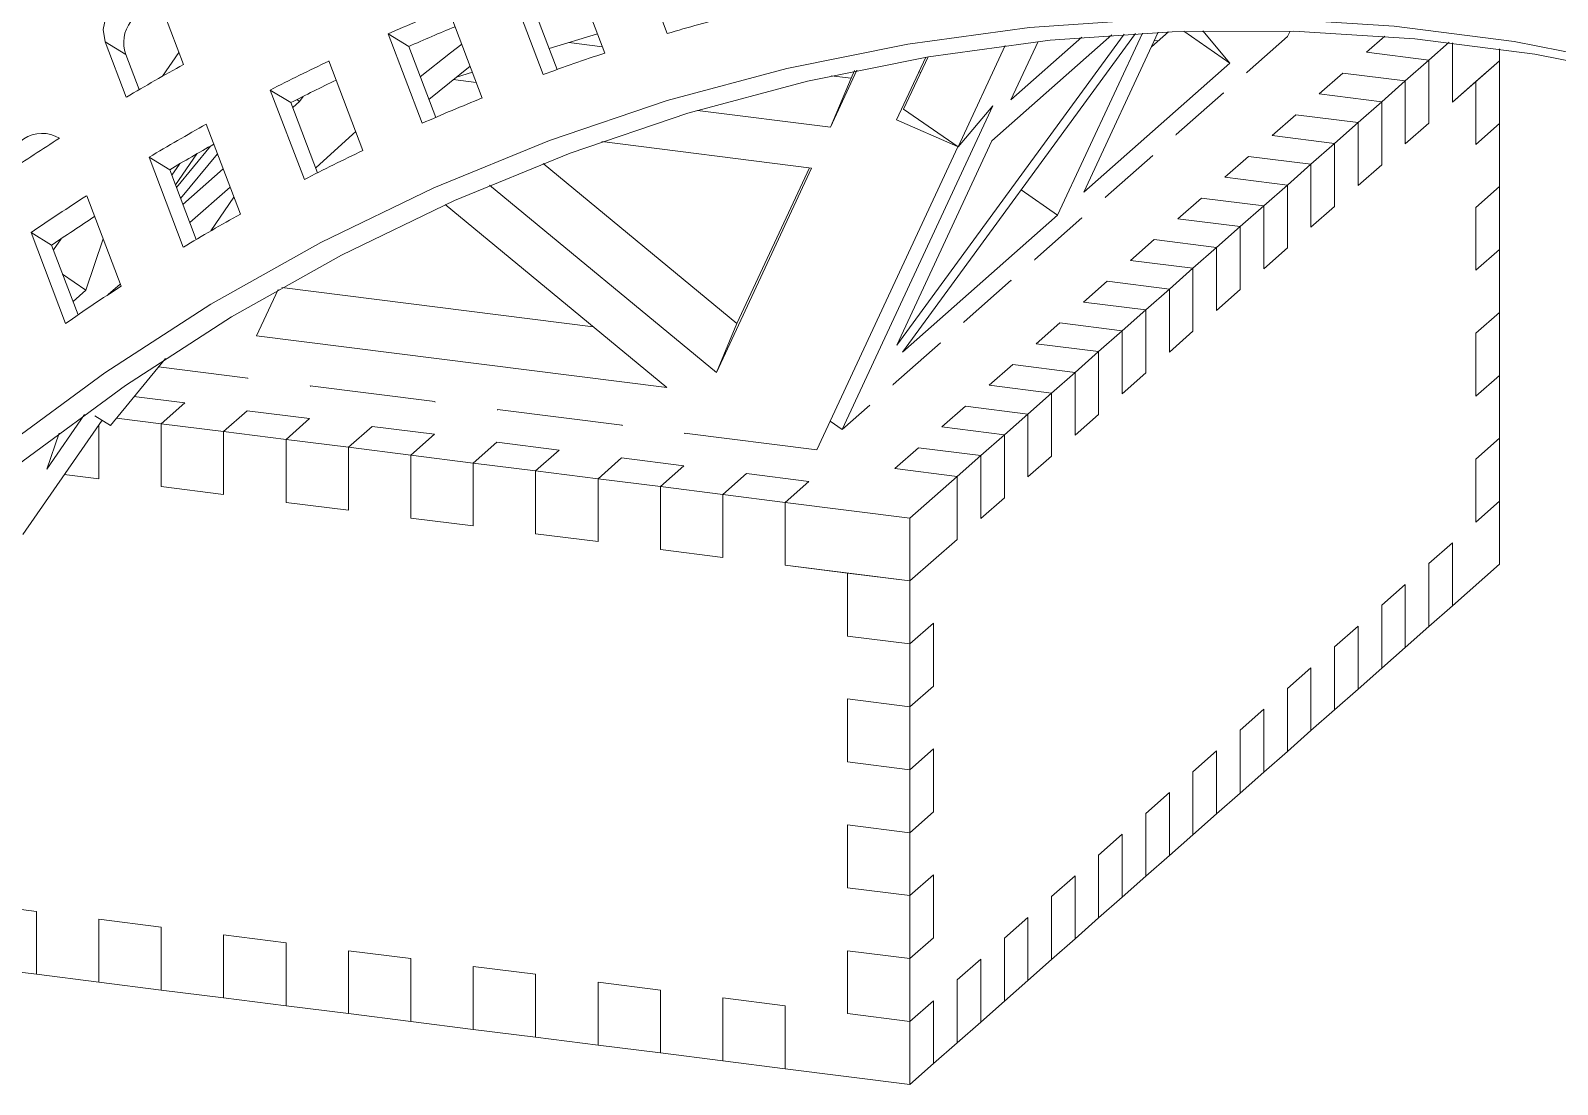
# Model space of a CAD drawing. Header units: millimetres. Extents: x 6136 to 7046, y 1563 to 2173.
# Drawn here: x 6853.01 to 6877.74, y 1679.77 to 1696.82 of the extents above; entities that cross this region are included whole.
import ezdxf

# ---------------------------------------------------------------- set-up
doc = ezdxf.new("R2010")
doc.units = ezdxf.units.MM
doc.header["$LTSCALE"] = 0.5
doc.layers.get('0').update_dxf_attribs({"color": 255})

# ---------------------------------------------------------------- blocks, each defined once
blk = doc.blocks.new('eiffel')
at = {"color": 3, "linetype": 'Continuous', "lineweight": 15}
for p, q in [((-38.959, -162.844), (-38.187, -164.875)), ((-39.594, -165.315), (-40.363, -163.292)), ((-41.743, -163.779), (-40.976, -165.796)), ((-41.28, -164.064), (-40.665, -165.683)), ((-49.066, -165.57), (-49.491, -164.45)), ((-42.35, -166.324), (-43.115, -164.311)), ((-50.824, -165.061), (-50.352, -166.305)), ((-50.362, -165.345), (-50.824, -165.061)), ((-44.463, -164.881), (-43.699, -166.892)), ((-44.001, -165.165), (-44.463, -164.881)), ((-40.843, -165.213), (-39.759, -164.881)), ((-39.647, -165.175), (-40.405, -165.079)), ((-33.026, -171.879), (-27.913, -164.888)), ((-27.661, -164.873), (-32.897, -172.034)), ((-31.648, -167.424), (-30.586, -165.141)), ((-28.189, -164.906), (-30.888, -167.286)), ((-30.461, -166.368), (-28.862, -164.958)), ((-30.461, -166.368), (-29.849, -165.054)), ((-29.41, -168.959), (-27.505, -164.864)), ((-27.148, -164.847), (-28.82, -168.438)), ((-26.92, -164.837), (-27.3, -165.173)), ((-27.233, -165.028), (-27.149, -165.039)), ((-25.535, -165.542), (-26.571, -164.825)), ((-25.535, -165.542), (-26.141, -164.814)), ((-24.239, -164.939), (-25.15, -165.743)), ((-24.184, -164.821), (-24.239, -164.939)), ((-22.053, -164.933), (-22.466, -165.297)), ((-20.608, -165.072), (-21.062, -165.474)), ((-20.532, -166.42), (-20.532, -165.081)), ((-50.362, -165.345), (-50.062, -166.135)), ((-49.538, -165.834), (-49.169, -165.298)), ((-45.032, -167.503), (-45.796, -165.492)), ((-44.001, -165.165), (-43.395, -166.759)), ((-32.372, -165.405), (-33.03, -166.818)), ((-32.872, -166.577), (-32.322, -165.397)), ((-22.466, -165.297), (-21.062, -165.474)), ((-21.593, -165.941), (-21.062, -165.474)), ((-21.062, -165.474), (-21.062, -166.888)), ((-19.471, -165.485), (-20.532, -166.42)), ((-20.002, -165.952), (-19.471, -165.485)), ((-19.471, -165.219), (-19.471, -165.485)), ((-19.471, -165.485), (-19.471, -166.899)), ((-42.621, -165.61), (-43.548, -166.356)), ((-42.93, -165.854), (-42.57, -165.743)), ((-34.519, -166.979), (-33.922, -165.697)), ((-34.056, -165.879), (-34.505, -165.822)), ((-34.056, -165.879), (-33.977, -165.709)), ((-32.488, -165.752), (-32.526, -165.735)), ((-25.535, -165.542), (-28.82, -168.438)), ((-25.15, -165.743), (-25.16, -165.759)), ((-22.996, -165.764), (-23.526, -166.232)), ((-22.996, -165.764), (-21.593, -165.941)), ((-47.114, -166.144), (-46.349, -168.156)), ((-46.651, -166.428), (-47.114, -166.144)), ((-42.482, -165.976), (-43.001, -165.91)), ((-34.519, -166.979), (-34.056, -165.879)), ((-21.593, -165.941), (-22.123, -166.409)), ((-21.593, -167.355), (-21.593, -165.941)), ((-20.002, -165.952), (-20.532, -166.42)), ((-20.002, -165.952), (-20.002, -167.367)), ((-46.651, -166.428), (-46.052, -168.005)), ((-46.455, -166.404), (-46.609, -166.54)), ((-46.455, -166.404), (-46.518, -166.36)), ((-46.455, -166.404), (-46.374, -166.287)), ((-34.255, -173.773), (-30.87, -166.499)), ((-30.87, -166.499), (-31.648, -167.424)), ((-25.681, -166.211), (-26.741, -167.146)), ((-25.69, -166.227), (-25.681, -166.211)), ((-23.526, -166.232), (-22.123, -166.409)), ((-22.653, -166.877), (-22.123, -166.409)), ((-22.123, -166.409), (-22.123, -167.823)), ((-34.519, -166.979), (-37.51, -166.602)), ((-31.659, -167.416), (-33.03, -166.818)), ((-32.872, -166.577), (-31.648, -167.424)), ((-24.057, -166.7), (-24.587, -167.168)), ((-24.057, -166.7), (-22.653, -166.877)), ((-47.788, -168.931), (-48.555, -166.914)), ((-26.741, -167.146), (-26.751, -167.162)), ((-24.587, -167.168), (-23.184, -167.344)), ((-22.653, -166.877), (-23.184, -167.344)), ((-22.653, -168.291), (-22.653, -166.877)), ((-21.062, -166.888), (-21.593, -167.355)), ((-20.002, -167.367), (-19.471, -166.899)), ((-19.471, -168.313), (-19.471, -166.899)), ((-48.459, -167.404), (-49.226, -168.334)), ((-39.662, -167.303), (-34.946, -167.897)), ((-34.825, -174.228), (-31.656, -167.419)), ((-33.026, -171.879), (-30.888, -167.286)), ((-23.714, -167.812), (-23.184, -167.344)), ((-23.184, -167.344), (-23.184, -168.759)), ((-49.839, -167.653), (-49.07, -169.676)), ((-49.377, -167.937), (-49.839, -167.653)), ((-49.158, -167.808), (-49.33, -168.059)), ((-49.248, -168.276), (-48.77, -167.582)), ((-49.132, -168.58), (-48.304, -167.575)), ((-36.621, -171.39), (-40.982, -167.794)), ((-37.084, -172.49), (-34.946, -167.897)), ((-36.621, -171.39), (-34.993, -167.891)), ((-27.272, -167.614), (-28.332, -168.55)), ((-27.281, -167.63), (-27.272, -167.614)), ((-25.117, -167.635), (-25.648, -168.103)), ((-25.117, -167.635), (-23.714, -167.812)), ((-23.714, -167.812), (-24.244, -168.28)), ((-23.714, -169.226), (-23.714, -167.812)), ((-22.123, -167.823), (-22.653, -168.291)), ((-49.377, -167.937), (-48.781, -169.503)), ((-48.173, -167.919), (-49.079, -168.719)), ((-25.648, -168.103), (-24.244, -168.28)), ((-50.471, -170.552), (-51.243, -168.52)), ((-48.925, -169.124), (-48.019, -168.325)), ((-48.455, -169.312), (-47.932, -168.552)), ((-37.084, -172.49), (-42.185, -168.283)), ((-29.41, -168.959), (-30.233, -168.39)), ((-28.332, -168.55), (-28.342, -168.565)), ((-26.178, -168.571), (-26.708, -169.038)), ((-26.178, -168.571), (-24.775, -168.747)), ((-24.775, -168.747), (-24.244, -168.28)), ((-24.244, -168.28), (-24.244, -169.694)), ((-20.002, -168.781), (-19.471, -168.313)), ((-19.471, -168.313), (-19.471, -169.727)), ((-43.183, -168.719), (-38.196, -172.831)), ((-24.775, -168.747), (-25.305, -169.215)), ((-24.775, -170.162), (-24.775, -168.747)), ((-23.184, -168.759), (-23.714, -169.226)), ((-20.002, -168.781), (-20.002, -170.195)), ((-29.41, -168.959), (-32.897, -172.034)), ((-28.863, -169.017), (-29.923, -169.953)), ((-28.872, -169.033), (-28.863, -169.017)), ((-26.708, -169.038), (-25.305, -169.215)), ((-25.835, -169.683), (-25.305, -169.215)), ((-25.305, -169.215), (-25.305, -170.629)), ((-52.494, -169.347), (-51.717, -171.39)), ((-52.032, -169.631), (-52.494, -169.347)), ((-51.818, -169.486), (-51.991, -169.738)), ((-50.874, -169.492), (-51.261, -170.643)), ((-27.239, -169.506), (-27.769, -169.974)), ((-27.239, -169.506), (-25.835, -169.683)), ((-52.032, -169.631), (-51.437, -171.197)), ((-29.923, -169.953), (-29.933, -169.968)), ((-25.835, -169.683), (-26.366, -170.151)), ((-25.835, -171.097), (-25.835, -169.683)), ((-24.244, -169.694), (-24.775, -170.162)), ((-20.002, -170.195), (-19.471, -169.727)), ((-19.471, -171.141), (-19.471, -169.727)), ((-51.261, -170.643), (-51.785, -170.281)), ((-27.769, -169.974), (-26.366, -170.151)), ((-26.896, -170.618), (-26.366, -170.151)), ((-26.366, -170.151), (-26.366, -171.565)), ((-51.261, -170.643), (-51.55, -170.898)), ((-50.758, -170.74), (-50.489, -170.504)), ((-47.421, -171.669), (-46.938, -170.63)), ((-46.854, -170.582), (-39.854, -171.464)), ((-30.454, -170.42), (-31.514, -171.356)), ((-30.463, -170.436), (-30.454, -170.42)), ((-28.299, -170.442), (-28.83, -170.909)), ((-28.299, -170.442), (-26.896, -170.618)), ((-26.896, -170.618), (-27.426, -171.086)), ((-26.896, -172.032), (-26.896, -170.618)), ((-25.305, -170.629), (-25.835, -171.097)), ((-28.83, -170.909), (-27.426, -171.086)), ((-27.957, -171.554), (-27.426, -171.086)), ((-27.426, -171.086), (-27.426, -172.5)), ((-20.002, -171.609), (-19.471, -171.141)), ((-19.471, -171.141), (-19.471, -172.556)), ((-47.421, -171.669), (-38.196, -172.831)), ((-37.084, -172.49), (-36.621, -171.39)), ((-31.514, -171.356), (-31.524, -171.372)), ((-29.36, -171.377), (-29.89, -171.845)), ((-29.36, -171.377), (-27.957, -171.554)), ((-27.957, -171.554), (-28.487, -172.021)), ((-27.957, -172.968), (-27.957, -171.554)), ((-26.366, -171.565), (-26.896, -172.032)), ((-20.002, -171.609), (-20.002, -173.023)), ((-32.045, -171.823), (-33.105, -172.759)), ((-32.054, -171.839), (-32.045, -171.823)), ((-29.89, -171.845), (-28.487, -172.021)), ((-29.017, -172.489), (-28.487, -172.021)), ((-28.487, -172.021), (-28.487, -173.436)), ((-49.469, -172.177), (-50.705, -173.683)), ((-49.627, -172.363), (-47.621, -172.616)), ((-30.42, -172.312), (-30.951, -172.78)), ((-30.42, -172.312), (-29.017, -172.489)), ((-47.621, -172.616), (-47.618, -172.629)), ((-29.017, -172.489), (-29.548, -172.957)), ((-29.017, -173.903), (-29.017, -172.489)), ((-27.426, -172.5), (-27.957, -172.968)), ((-20.002, -173.023), (-19.471, -172.556)), ((-19.471, -173.97), (-19.471, -172.556)), ((-49.037, -173.174), (-50.181, -173.03)), ((-46.218, -172.792), (-43.412, -173.146)), ((-46.214, -172.806), (-46.218, -172.792)), ((-33.105, -172.759), (-33.115, -172.775)), ((-30.951, -172.78), (-29.548, -172.957)), ((-30.078, -173.425), (-29.548, -172.957)), ((-29.548, -172.957), (-29.548, -174.371)), ((-49.037, -173.174), (-49.567, -173.642)), ((-47.634, -173.351), (-48.164, -173.819)), ((-46.231, -173.528), (-47.634, -173.351)), ((-43.412, -173.146), (-43.408, -173.16)), ((-42.009, -173.323), (-39.202, -173.676)), ((-42.005, -173.337), (-42.009, -173.323)), ((-33.636, -173.227), (-34.255, -173.773)), ((-33.645, -173.242), (-33.636, -173.227)), ((-31.481, -173.248), (-32.011, -173.715)), ((-31.481, -173.248), (-30.078, -173.425)), ((-52.136, -174.664), (-51.291, -173.434)), ((-50.705, -173.683), (-51.057, -173.467)), ((-50.97, -173.666), (-50.97, -174.879)), ((-49.567, -173.642), (-50.572, -173.515)), ((-49.567, -175.056), (-49.567, -173.642)), ((-49.567, -173.642), (-48.164, -173.819)), ((-46.231, -173.528), (-46.761, -173.995)), ((-44.827, -173.704), (-45.358, -174.172)), ((-43.424, -173.881), (-44.827, -173.704)), ((-39.202, -173.676), (-39.199, -173.69)), ((-34.526, -173.586), (-34.255, -173.773)), ((-32.011, -173.715), (-30.608, -173.892)), ((-30.078, -173.425), (-30.608, -173.892)), ((-30.078, -174.839), (-30.078, -173.425)), ((-28.487, -173.436), (-29.017, -173.903)), ((-52.136, -174.664), (-51.865, -173.858)), ((-48.164, -173.819), (-48.164, -175.233)), ((-46.761, -173.995), (-48.164, -173.819)), ((-46.761, -175.41), (-46.761, -173.995)), ((-46.761, -173.995), (-45.358, -174.172)), ((-43.424, -173.881), (-43.955, -174.349)), ((-42.021, -174.058), (-42.552, -174.526)), ((-40.618, -174.235), (-42.021, -174.058)), ((-37.796, -173.867), (-37.799, -173.853)), ((-37.799, -173.853), (-34.825, -174.228)), ((-31.139, -174.36), (-30.608, -173.892)), ((-30.608, -173.892), (-30.608, -175.306)), ((-20.002, -174.438), (-19.471, -173.97)), ((-19.471, -173.97), (-19.471, -175.384)), ((-45.358, -174.172), (-45.358, -175.586)), ((-43.955, -174.349), (-45.358, -174.172)), ((-43.955, -175.763), (-43.955, -174.349)), ((-43.955, -174.349), (-42.552, -174.526)), ((-40.618, -174.235), (-41.148, -174.702)), ((-39.215, -174.411), (-39.745, -174.879)), ((-37.812, -174.588), (-39.215, -174.411)), ((-32.542, -174.183), (-33.072, -174.651)), ((-32.542, -174.183), (-31.139, -174.36)), ((-31.139, -174.36), (-31.669, -174.828)), ((-31.139, -175.774), (-31.139, -174.36)), ((-29.548, -174.371), (-30.078, -174.839)), ((-42.552, -174.526), (-42.552, -175.94)), ((-41.148, -174.702), (-42.552, -174.526)), ((-41.148, -176.117), (-41.148, -174.702)), ((-41.148, -174.702), (-39.745, -174.879)), ((-37.812, -174.588), (-38.342, -175.056)), ((-36.409, -174.765), (-36.939, -175.233)), ((-35.006, -174.942), (-36.409, -174.765)), ((-33.072, -174.651), (-31.669, -174.828)), ((-20.002, -174.438), (-20.002, -175.852)), ((-50.97, -174.879), (-51.748, -174.781)), ((-48.164, -175.233), (-49.567, -175.056)), ((-39.745, -174.879), (-39.745, -176.293)), ((-38.342, -175.056), (-39.745, -174.879)), ((-38.342, -176.47), (-38.342, -175.056)), ((-38.342, -175.056), (-36.939, -175.233)), ((-35.006, -174.942), (-35.536, -175.41)), ((-32.73, -175.763), (-31.669, -174.828)), ((-31.669, -174.828), (-31.669, -176.242)), ((-45.358, -175.586), (-46.761, -175.41)), ((-36.939, -175.233), (-36.939, -176.647)), ((-35.536, -175.41), (-36.939, -175.233)), ((-35.536, -176.824), (-35.536, -175.41)), ((-35.536, -175.41), (-32.73, -175.763)), ((-30.608, -175.306), (-31.139, -175.774)), ((-20.002, -175.852), (-19.471, -175.384)), ((-19.471, -176.798), (-19.471, -175.384)), ((-42.552, -175.94), (-43.955, -175.763)), ((-32.73, -175.763), (-32.73, -177.177)), ((-39.745, -176.293), (-41.148, -176.117)), ((-36.939, -176.647), (-38.342, -176.47)), ((-31.669, -176.242), (-32.73, -177.177)), ((-20.532, -176.32), (-21.062, -176.787)), ((-20.532, -176.32), (-20.532, -177.734)), ((-34.133, -177), (-35.536, -176.824)), ((-32.73, -177.177), (-35.536, -176.824)), ((-21.062, -176.787), (-21.062, -178.201)), ((-20.532, -177.734), (-19.471, -176.798)), ((-34.133, -177), (-34.133, -178.415)), ((-34.133, -177), (-32.73, -177.177)), ((-32.73, -177.177), (-32.73, -178.591)), ((-21.593, -177.255), (-22.123, -177.723)), ((-21.593, -177.255), (-21.593, -178.669)), ((-22.123, -177.723), (-22.123, -179.137)), ((-20.532, -177.734), (-21.062, -178.201)), ((-32.199, -178.124), (-32.73, -178.591)), ((-32.199, -179.538), (-32.199, -178.124)), ((-22.653, -178.19), (-23.184, -178.658)), ((-22.653, -178.19), (-22.653, -179.605)), ((-21.593, -178.669), (-21.062, -178.201)), ((-34.133, -178.415), (-32.73, -178.591)), ((-32.73, -180.006), (-32.73, -178.591)), ((-23.184, -178.658), (-23.184, -180.072)), ((-21.593, -178.669), (-22.123, -179.137)), ((-23.714, -179.126), (-24.244, -179.593)), ((-23.714, -179.126), (-23.714, -180.54)), ((-22.653, -179.605), (-22.123, -179.137)), ((-32.199, -179.538), (-32.73, -180.006)), ((-32.73, -180.006), (-34.133, -179.829)), ((-34.133, -179.829), (-34.133, -181.243)), ((-24.244, -179.593), (-24.244, -181.008)), ((-22.653, -179.605), (-23.184, -180.072)), ((-32.73, -180.006), (-32.73, -181.42)), ((-24.775, -180.061), (-25.305, -180.529)), ((-24.775, -180.061), (-24.775, -181.475)), ((-23.714, -180.54), (-23.184, -180.072)), ((-25.305, -180.529), (-25.305, -181.943)), ((-23.714, -180.54), (-24.244, -181.008)), ((-34.133, -181.243), (-32.73, -181.42)), ((-32.199, -180.952), (-32.73, -181.42)), ((-32.199, -182.366), (-32.199, -180.952)), ((-25.835, -180.997), (-26.366, -181.464)), ((-25.835, -180.997), (-25.835, -182.411)), ((-24.775, -181.475), (-24.244, -181.008)), ((-32.73, -182.834), (-32.73, -181.42)), ((-26.366, -181.464), (-26.366, -182.878)), ((-24.775, -181.475), (-25.305, -181.943)), ((-26.896, -181.932), (-27.426, -182.4)), ((-26.896, -181.932), (-26.896, -183.346)), ((-25.835, -182.411), (-25.305, -181.943)), ((-32.73, -182.834), (-34.133, -182.657)), ((-34.133, -182.657), (-34.133, -184.072)), ((-32.199, -182.366), (-32.73, -182.834)), ((-27.426, -182.4), (-27.426, -183.814)), ((-25.835, -182.411), (-26.366, -182.878)), ((-32.73, -182.834), (-32.73, -184.248)), ((-27.957, -182.867), (-28.487, -183.335)), ((-27.957, -182.867), (-27.957, -184.282)), ((-26.896, -183.346), (-26.366, -182.878)), ((-28.487, -183.335), (-28.487, -184.749)), ((-26.896, -183.346), (-27.426, -183.814)), ((-32.199, -183.781), (-32.73, -184.248)), ((-32.199, -185.195), (-32.199, -183.781)), ((-29.017, -183.803), (-29.548, -184.271)), ((-29.017, -183.803), (-29.017, -185.217)), ((-27.957, -184.282), (-27.426, -183.814)), ((-34.133, -184.072), (-32.73, -184.248)), ((-32.73, -185.663), (-32.73, -184.248)), ((-29.548, -184.271), (-29.548, -185.685)), ((-27.957, -184.282), (-28.487, -184.749)), ((-52.373, -184.602), (-53.777, -184.425)), ((-52.373, -186.016), (-52.373, -184.602)), ((-49.567, -184.955), (-50.97, -184.779)), ((-50.97, -184.779), (-50.97, -186.193)), ((-49.567, -186.37), (-49.567, -184.955)), ((-30.078, -184.738), (-30.608, -185.206)), ((-30.078, -184.738), (-30.078, -186.152)), ((-29.017, -185.217), (-28.487, -184.749)), ((-46.761, -185.309), (-48.164, -185.132)), ((-48.164, -185.132), (-48.164, -186.546)), ((-46.761, -186.723), (-46.761, -185.309)), ((-32.199, -185.195), (-32.73, -185.663)), ((-30.608, -185.206), (-30.608, -186.62)), ((-29.017, -185.217), (-29.548, -185.685)), ((-43.955, -185.663), (-45.358, -185.486)), ((-45.358, -185.486), (-45.358, -186.9)), ((-43.955, -187.077), (-43.955, -185.663)), ((-32.73, -185.663), (-34.133, -185.486)), ((-34.133, -185.486), (-34.133, -186.9)), ((-32.73, -185.663), (-32.73, -187.077)), ((-31.139, -185.674), (-31.669, -186.141)), ((-31.139, -185.674), (-31.139, -187.088)), ((-30.078, -186.152), (-29.548, -185.685)), ((-52.373, -186.016), (-53.777, -185.839)), ((-52.373, -186.016), (-50.97, -186.193)), ((-41.148, -186.016), (-42.552, -185.839)), ((-42.552, -185.839), (-42.552, -187.254)), ((-41.148, -187.43), (-41.148, -186.016)), ((-49.567, -186.37), (-50.97, -186.193)), ((-49.567, -186.37), (-48.164, -186.546)), ((-38.342, -186.37), (-39.745, -186.193)), ((-39.745, -186.193), (-39.745, -187.607)), ((-38.342, -187.784), (-38.342, -186.37)), ((-31.669, -186.141), (-31.669, -187.556)), ((-30.078, -186.152), (-30.608, -186.62)), ((-46.761, -186.723), (-48.164, -186.546)), ((-46.761, -186.723), (-45.358, -186.9)), ((-35.536, -186.723), (-36.939, -186.546)), ((-36.939, -186.546), (-36.939, -187.961)), ((-35.536, -188.137), (-35.536, -186.723)), ((-32.199, -186.609), (-32.73, -187.077)), ((-32.199, -188.023), (-32.199, -186.609)), ((-31.139, -187.088), (-30.608, -186.62)), ((-43.955, -187.077), (-45.358, -186.9)), ((-43.955, -187.077), (-42.552, -187.254)), ((-34.133, -186.9), (-32.73, -187.077)), ((-32.73, -188.491), (-32.73, -187.077)), ((-31.139, -187.088), (-31.669, -187.556)), ((-41.148, -187.43), (-42.552, -187.254)), ((-41.148, -187.43), (-39.745, -187.607)), ((-38.342, -187.784), (-39.745, -187.607)), ((-38.342, -187.784), (-36.939, -187.961)), ((-32.199, -188.023), (-31.669, -187.556)), ((-35.536, -188.137), (-36.939, -187.961)), ((-35.536, -188.137), (-32.73, -188.491)), ((-32.199, -188.023), (-32.73, -188.491))]:
    blk.add_line(p, q, dxfattribs=at)
at = {"color": 3, "linetype": 'Continuous', "lineweight": 15, "flags": 128}
for points in [[(-49.491, -164.45), (-49.64, -164.217), (-49.867, -164.065), (-50.138, -164.019), (-50.413, -164.085), (-50.648, -164.253), (-50.809, -164.497), (-50.871, -164.781), (-50.824, -165.061)], [(-16.486, -165.581), (-19.144, -165.055), (-21.839, -164.707), (-24.561, -164.539), (-27.299, -164.55), (-30.042, -164.741), (-32.778, -165.111), (-35.497, -165.659), (-38.187, -166.382), (-40.838, -167.278), (-43.438, -168.342), (-45.979, -169.571), (-48.448, -170.96), (-50.837, -172.502), (-53.135, -174.192), (-55.334, -176.023), (-57.423, -177.988), (-59.396, -180.078), (-61.244, -182.285)], [(-4.479, -170.558), (-5.981, -169.693), (-8.383, -168.484), (-10.864, -167.441), (-13.414, -166.567), (-16.024, -165.865), (-18.681, -165.34), (-21.377, -164.992), (-24.099, -164.823), (-26.837, -164.834), (-29.579, -165.025), (-32.315, -165.396), (-35.034, -165.943), (-37.724, -166.666), (-40.375, -167.562), (-42.976, -168.626), (-45.516, -169.855), (-47.986, -171.244), (-50.374, -172.786), (-52.673, -174.476), (-54.871, -176.307), (-56.961, -178.272), (-58.934, -180.362), (-60.781, -182.569)], [(-42.81, -165.112), (-43.059, -165.306), (-43.741, -165.85)], [(-45.193, -167.08), (-45.257, -167.137), (-46.094, -167.895)], [(-52.681, -176.131), (-51.033, -173.756), (-50.898, -173.564)]]:
    blk.add_lwpolyline(points, dxfattribs=at)
at = {"color": 3, "linetype": 'Continuous', "lineweight": 15}
for centre, radius, start, end in [((-49.641, -165.075), 0.77, 84.3469, 200.5214), ((-24.762, -209.617), 48.882, 112.0522, 113.7682), ((-24.295, -209.914), 48.895, 112.4406, 113.7678), ((-25.337, -208.424), 45.405, 104.5857, 106.4398), ((-24.502, -210.185), 49.506, 115.4765, 117.1776), ((-25.155, -209.009), 46.018, 108.2869, 110.1092), ((-24.137, -210.677), 51.537, 118.9274, 120.5738), ((-24.135, -210.277), 49.292, 115.8587, 117.1807), ((-24.922, -209.613), 46.666, 111.9292, 113.7266), ((-52.247, -167.87), 0.752, 58.6036, 187.9358), ((-24.231, -210.688), 50.078, 119.0594, 120.7546), ((-23.82, -211.195), 52.145, 122.5232, 124.0162), ((-23.811, -210.899), 49.994, 119.4414, 120.7556), ((-24.682, -210.134), 47.239, 115.5172, 117.3002), ((-23.939, -211.161), 50.634, 122.6333, 124.3301), ((-24.395, -210.664), 47.842, 119.2723, 121.0479), ((-23.558, -211.322), 50.486, 123.0147, 124.3321), ((-24.114, -211.111), 48.37, 123.0175, 124.7967)]:
    blk.add_arc(centre, radius, start, end, dxfattribs=at)

msp = doc.modelspace()

# ---------------------------------------------------------------- block references
at = {"color": 3, "xscale": 0.7200000000000001, "yscale": 0.7200000000000001, "zscale": 0.7200000000000001}
msp.add_blockref('eiffel', (6890.819, 1815.479), dxfattribs=at)

doc.saveas('drawing.dxf')
